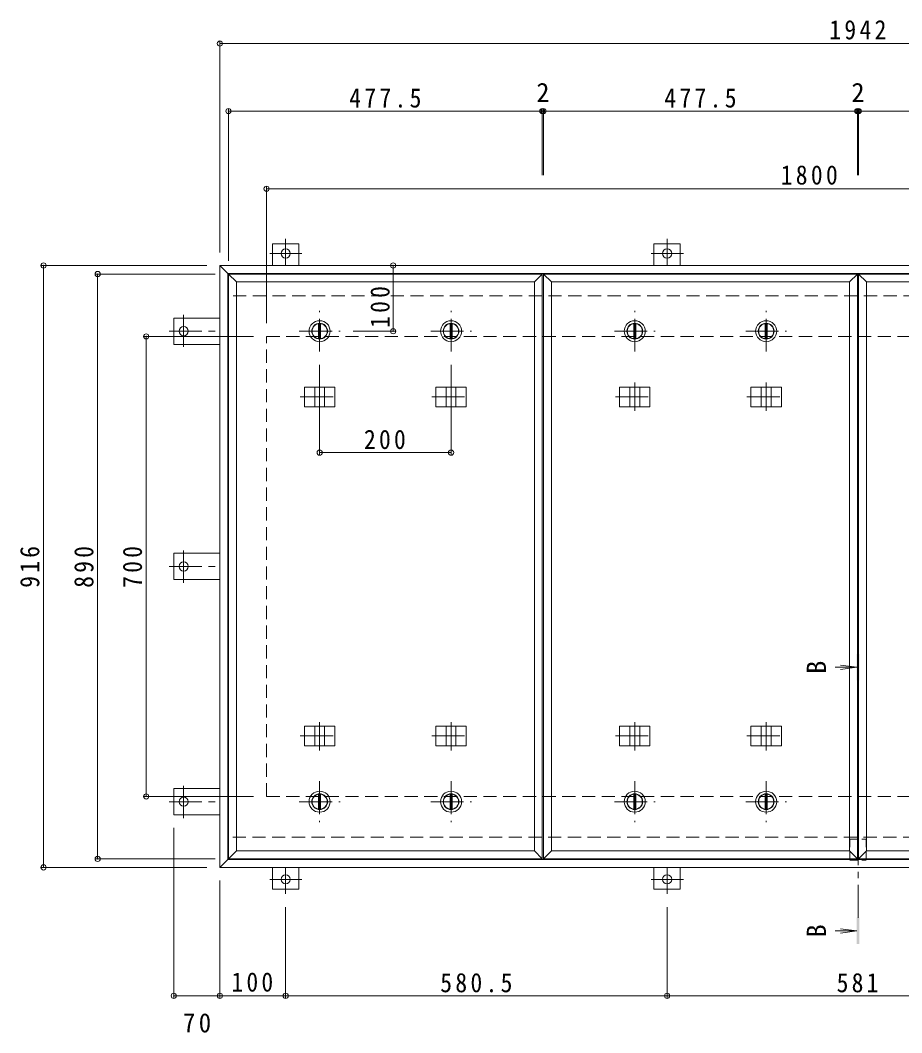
# Model space of a CAD drawing. Units: millimetres at full size, sheet at 1:10. Extents: x -2686 to 2789, y -1962 to 1769.
# Drawn here: x -2686 to -1345, y -229 to 1312 of the extents above; entities that cross this region are included whole.
import ezdxf
from ezdxf.enums import TextEntityAlignment as Align

# ---------------------------------------------------------------- set-up
doc = ezdxf.new("R2010")
doc.units = ezdxf.units.MM
doc.header["$LTSCALE"] = 10
doc.header["$PDMODE"] = 32
doc.header["$PDSIZE"] = 8
for name, pattern in [('CHAIN1', [8, 5, -1, 1, -1]), ('DASHED1', [1.8, 1.2, -0.6]), ('DASHED2', [3, 2, -1])]:
    doc.linetypes.add(name, pattern=pattern)
for name, color, linetype, lineweight in [('0-1_躯体', 2, 'DASHED2', 9), ('0-2_仕上', 4, 'Continuous', 9), ('0-3_建具', 4, 'Continuous', 9), ('0-5_寸法', 7, 'Continuous', 9), ('0-C_084', 2, 'Continuous', 9), ('0-E_090', 3, 'Continuous', 9), ('0-F_092', 7, 'Continuous', 9)]:
    doc.layers.add(name, color=color, linetype=linetype, lineweight=lineweight)
doc.styles.add('ＭＳ ゴシック', font='')
doc.styles.get('ＭＳ ゴシック').set_extended_font_data('MS Gothic')

msp = doc.modelspace()

# ---------------------------------------------------------------- linework, layer by layer
at = {"layer": '0-1_躯体'}
for p, q in [((-452.35, 892.92), (-2370.35, 892.92)), ((-2311.35, 830.92), (-511.35, 830.92)), ((-2311.35, 130.92), (-2311.35, 830.92)), ((-2311.35, 130.92), (-511.35, 130.92)), ((-932.85, 68.92), (-2370.35, 68.92))]:
    msp.add_line(p, q, dxfattribs=at)
at = {"layer": '0-2_仕上'}
for p, q in [((-2369.35, 35.92), (-2369.35, 925.92)), ((-1891.85, 35.92), (-1891.85, 925.92)), ((-1889.85, 925.92), (-1412.35, 925.92)), ((-1877.85, 913.92), (-1889.85, 925.92)), ((-1889.85, 35.92), (-1889.85, 925.92)), ((-1424.35, 913.92), (-1412.35, 925.92)), ((-1412.35, 35.92), (-1412.35, 925.92)), ((-1410.35, 925.92), (-932.85, 925.92)), ((-1398.35, 913.92), (-1410.35, 925.92)), ((-1410.35, 35.92), (-1410.35, 925.92)), ((-2357.35, 47.92), (-2357.35, 913.92)), ((-1903.85, 47.92), (-1903.85, 913.92)), ((-1877.85, 913.92), (-1424.35, 913.92)), ((-1877.85, 47.92), (-1877.85, 913.92)), ((-1424.35, 47.92), (-1424.35, 913.92)), ((-1398.35, 913.92), (-944.85, 913.92)), ((-1398.35, 47.92), (-1398.35, 913.92)), ((-1413.35, 327.46), (-1446.12, 327.46)), ((-1413.35, 327.46), (-1438.13, 330.73)), ((-1413.35, 327.46), (-1438.13, 324.2)), ((-1877.85, 47.92), (-1889.85, 35.92)), ((-1877.85, 47.92), (-1424.35, 47.92)), ((-1424.35, 47.92), (-1412.35, 35.92)), ((-1398.35, 47.92), (-1410.35, 35.92)), ((-1398.35, 47.92), (-944.85, 47.92)), ((-1889.85, 35.92), (-1412.35, 35.92)), ((-1410.35, 35.92), (-932.85, 35.92)), ((-1413.35, -73.71), (-1446.12, -73.71)), ((-1413.35, -73.71), (-1438.13, -70.45)), ((-1413.35, -73.71), (-1438.13, -76.97))]:
    msp.add_line(p, q, dxfattribs=at)
at = {"layer": '0-2_仕上', "linetype": 'CHAIN1'}
msp.add_line((-1411.35, -53.71), (-1411.35, 307.46), dxfattribs=at)
at = {"layer": '0-2_仕上'}
for points in [[(-2357.35, 913.92), (-2369.35, 925.92), (-1891.85, 925.92)], [(-2357.35, 913.92), (-1903.85, 913.92), (-1891.85, 925.92)], [(-2357.35, 47.92), (-2369.35, 35.92), (-1891.85, 35.92)], [(-2357.35, 47.92), (-1903.85, 47.92), (-1891.85, 35.92)]]:
    msp.add_lwpolyline(points, dxfattribs=at)
for points in [[(-1409.35, 347.46), (-1413.35, 347.46), (-1409.35, 307.46), (-1413.35, 307.46)], [(-1413.35, -93.71), (-1409.35, -93.71), (-1413.35, -53.71), (-1409.35, -53.71)]]:
    msp.add_solid(points, dxfattribs=at)
at = {"layer": '0-3_建具', "color": 2}
for p, q in [((-2382.35, 938.92), (-2370.35, 926.92)), ((-440.35, 938.92), (-2382.35, 938.92)), ((-2382.35, 22.92), (-2382.35, 938.92)), ((-452.35, 926.92), (-2370.35, 926.92)), ((-2370.35, 34.92), (-2370.35, 926.92)), ((-2382.35, 22.92), (-2370.35, 34.92)), ((-452.35, 34.92), (-2370.35, 34.92)), ((-440.35, 22.92), (-2382.35, 22.92))]:
    msp.add_line(p, q, dxfattribs=at)
at = {"layer": '0-3_建具', "linetype": 'CHAIN1'}
for p, q in [((-2230.6, 761.04), (-2230.6, 717.8)), ((-2030.6, 761.04), (-2030.6, 717.8)), ((-1751.1, 761.04), (-1751.1, 717.8)), ((-1551.1, 761.04), (-1551.1, 717.8)), ((-2260.01, 738.92), (-2201.19, 738.92)), ((-2060.01, 738.92), (-2001.19, 738.92)), ((-1780.51, 738.92), (-1721.69, 738.92)), ((-1580.51, 738.92), (-1521.69, 738.92)), ((-2230.6, 200.81), (-2230.6, 244.04)), ((-2030.6, 200.81), (-2030.6, 244.04)), ((-1751.1, 200.81), (-1751.1, 244.04)), ((-1551.1, 200.81), (-1551.1, 244.04)), ((-2260.01, 222.92), (-2201.19, 222.92)), ((-2060.01, 222.92), (-2001.19, 222.92)), ((-1780.51, 222.92), (-1721.69, 222.92)), ((-1580.51, 222.92), (-1521.69, 222.92))]:
    msp.add_line(p, q, dxfattribs=at)
at = {"layer": '0-3_建具'}
for p, q in [((-2253.69, 753.92), (-2207.51, 753.92)), ((-2253.69, 753.92), (-2253.69, 723.92)), ((-2238.1, 753.92), (-2238.1, 723.92)), ((-2223.1, 753.92), (-2223.1, 723.92)), ((-2207.51, 753.92), (-2207.51, 723.92)), ((-2053.69, 753.92), (-2007.51, 753.92)), ((-2053.69, 753.92), (-2053.69, 723.92)), ((-2038.1, 753.92), (-2038.1, 723.92)), ((-2023.1, 753.92), (-2023.1, 723.92)), ((-2007.51, 753.92), (-2007.51, 723.92)), ((-1774.19, 753.92), (-1774.19, 723.92)), ((-1774.19, 753.92), (-1728.01, 753.92)), ((-1758.6, 753.92), (-1758.6, 723.92)), ((-1743.6, 753.92), (-1743.6, 723.92)), ((-1728.01, 753.92), (-1728.01, 723.92)), ((-1574.19, 753.92), (-1574.19, 723.92)), ((-1574.19, 753.92), (-1528.01, 753.92)), ((-1558.6, 753.92), (-1558.6, 723.92)), ((-1543.6, 753.92), (-1543.6, 723.92)), ((-1528.01, 753.92), (-1528.01, 723.92)), ((-2253.69, 723.92), (-2207.51, 723.92)), ((-2053.69, 723.92), (-2007.51, 723.92)), ((-1774.19, 723.92), (-1728.01, 723.92)), ((-1574.19, 723.92), (-1528.01, 723.92)), ((-2253.69, 237.92), (-2207.51, 237.92)), ((-2253.69, 207.92), (-2253.69, 237.92)), ((-2238.1, 207.92), (-2238.1, 237.92)), ((-2223.1, 207.92), (-2223.1, 237.92)), ((-2207.51, 207.92), (-2207.51, 237.92)), ((-2053.69, 237.92), (-2007.51, 237.92)), ((-2053.69, 207.92), (-2053.69, 237.92)), ((-2038.1, 207.92), (-2038.1, 237.92)), ((-2023.1, 207.92), (-2023.1, 237.92)), ((-2007.51, 207.92), (-2007.51, 237.92)), ((-1774.19, 207.92), (-1774.19, 237.92)), ((-1774.19, 237.92), (-1728.01, 237.92)), ((-1758.6, 207.92), (-1758.6, 237.92)), ((-1743.6, 207.92), (-1743.6, 237.92)), ((-1728.01, 207.92), (-1728.01, 237.92)), ((-1574.19, 207.92), (-1574.19, 237.92)), ((-1574.19, 237.92), (-1528.01, 237.92)), ((-1558.6, 207.92), (-1558.6, 237.92)), ((-1543.6, 207.92), (-1543.6, 237.92)), ((-1528.01, 207.92), (-1528.01, 237.92)), ((-2253.69, 207.92), (-2207.51, 207.92)), ((-2053.69, 207.92), (-2007.51, 207.92)), ((-1774.19, 207.92), (-1728.01, 207.92)), ((-1574.19, 207.92), (-1528.01, 207.92))]:
    msp.add_line(p, q, dxfattribs=at)
at = {"layer": '0-5_寸法', "linetype": 'DASHED1'}
for points in [[(-1423.65, 65.72), (-1399.05, 65.72), (-1399.05, 33.72)], [(-1423.65, 65.72), (-1423.65, 33.72), (-1399.05, 33.72)]]:
    msp.add_lwpolyline(points, dxfattribs=at)
at = {"layer": '0-C_084', "linetype": 'CHAIN1'}
for p, q in [((-2230.6, 807.92), (-2230.6, 869.92)), ((-2030.6, 807.92), (-2030.6, 869.92)), ((-1751.1, 807.92), (-1751.1, 869.92)), ((-1551.1, 807.92), (-1551.1, 869.92)), ((-2261.6, 838.92), (-2199.6, 838.92)), ((-2061.6, 838.92), (-1999.6, 838.92)), ((-1782.1, 838.92), (-1720.1, 838.92)), ((-1582.1, 838.92), (-1520.1, 838.92)), ((-2230.6, 153.92), (-2230.6, 91.92)), ((-2030.6, 153.92), (-2030.6, 91.92)), ((-1751.1, 153.92), (-1751.1, 91.92)), ((-1551.1, 153.92), (-1551.1, 91.92)), ((-2261.6, 122.92), (-2199.6, 122.92)), ((-2061.6, 122.92), (-1999.6, 122.92)), ((-1782.1, 122.92), (-1720.1, 122.92)), ((-1582.1, 122.92), (-1520.1, 122.92))]:
    msp.add_line(p, q, dxfattribs=at)
at = {"layer": '0-C_084'}
for p, q in [((-2232.1, 850.33), (-2232.1, 827.52)), ((-2229.1, 850.33), (-2229.1, 827.52)), ((-2032.1, 850.33), (-2032.1, 827.52)), ((-2029.1, 850.33), (-2029.1, 827.52)), ((-1752.6, 850.33), (-1752.6, 827.52)), ((-1749.6, 850.33), (-1749.6, 827.52)), ((-1552.6, 850.33), (-1552.6, 827.52)), ((-1549.6, 850.33), (-1549.6, 827.52)), ((-2232.1, 111.52), (-2232.1, 134.33)), ((-2229.1, 111.52), (-2229.1, 134.33)), ((-2032.1, 111.52), (-2032.1, 134.33)), ((-2029.1, 111.52), (-2029.1, 134.33)), ((-1752.6, 111.52), (-1752.6, 134.33)), ((-1749.6, 111.52), (-1749.6, 134.33)), ((-1552.6, 111.52), (-1552.6, 134.33)), ((-1549.6, 111.52), (-1549.6, 134.33))]:
    msp.add_line(p, q, dxfattribs=at)
for centre, radius in [((-2230.6, 838.92), 16), ((-2230.6, 838.92), 12), ((-2230.6, 838.92), 11.5), ((-2030.6, 838.92), 16), ((-2030.6, 838.92), 12), ((-2030.6, 838.92), 11.5), ((-1751.1, 838.92), 16), ((-1751.1, 838.92), 12), ((-1751.1, 838.92), 11.5), ((-1551.1, 838.92), 16), ((-1551.1, 838.92), 12), ((-1551.1, 838.92), 11.5), ((-2230.6, 122.92), 16), ((-2030.6, 122.92), 16), ((-1751.1, 122.92), 16), ((-1551.1, 122.92), 16), ((-2230.6, 122.92), 12), ((-2230.6, 122.92), 11.5), ((-2030.6, 122.92), 12), ((-2030.6, 122.92), 11.5), ((-1751.1, 122.92), 12), ((-1751.1, 122.92), 11.5), ((-1551.1, 122.92), 12), ((-1551.1, 122.92), 11.5)]:
    msp.add_circle(centre, radius, dxfattribs=at)
at = {"layer": '0-E_090'}
for p, q in [((-2302.35, 938.92), (-2302.35, 972.12)), ((-2262.35, 972.12), (-2302.35, 972.12)), ((-2262.35, 938.92), (-2262.35, 972.12)), ((-1681.85, 972.12), (-1721.85, 972.12)), ((-1721.85, 938.92), (-1721.85, 972.12)), ((-1681.85, 938.92), (-1681.85, 972.12)), ((-2382.35, 858.92), (-2452.55, 858.92)), ((-2452.55, 858.92), (-2452.55, 818.92)), ((-2382.35, 818.92), (-2452.55, 818.92)), ((-2382.35, 500.92), (-2452.55, 500.92)), ((-2452.55, 460.92), (-2452.55, 500.92)), ((-2382.35, 460.92), (-2452.55, 460.92)), ((-2382.35, 142.92), (-2452.55, 142.92)), ((-2452.55, 102.92), (-2452.55, 142.92)), ((-2382.35, 102.92), (-2452.55, 102.92)), ((-2302.35, 22.92), (-2302.35, -10.28)), ((-2262.35, 22.92), (-2262.35, -10.28)), ((-1721.85, 22.92), (-1721.85, -10.28)), ((-1681.85, 22.92), (-1681.85, -10.28)), ((-2262.35, -10.28), (-2302.35, -10.28)), ((-1681.85, -10.28), (-1721.85, -10.28))]:
    msp.add_line(p, q, dxfattribs=at)
at = {"layer": '0-E_090', "linetype": 'CHAIN1'}
for p, q in [((-2282.35, 979.28), (-2282.35, 939.12)), ((-1701.85, 979.28), (-1701.85, 939.12)), ((-2257.51, 957.12), (-2306.39, 957.12)), ((-1677.01, 957.12), (-1725.9, 957.12)), ((-2437.55, 863.76), (-2437.55, 814.88)), ((-2459.71, 838.92), (-2382.35, 838.92)), ((-2437.55, 456.08), (-2437.55, 504.97)), ((-2459.71, 480.92), (-2382.35, 480.92)), ((-2437.55, 98.08), (-2437.55, 146.97)), ((-2459.71, 122.92), (-2382.35, 122.92)), ((-2282.35, -17.43), (-2282.35, 22.72)), ((-1701.85, -17.43), (-1701.85, 22.72)), ((-2257.51, 4.72), (-2306.39, 4.72)), ((-1677.01, 4.72), (-1725.89, 4.72))]:
    msp.add_line(p, q, dxfattribs=at)
at = {"layer": '0-E_090'}
for centre in [(-2282.35, 957.12), (-1701.85, 957.12), (-2437.55, 838.92), (-2437.55, 480.92), (-2437.55, 122.92), (-2282.35, 4.72), (-1701.85, 4.72)]:
    msp.add_circle(centre, 7, dxfattribs=at)
at = {"layer": '0-F_092'}
for p, q in [((-2382.35, 1279.64), (-2382.35, 958.92)), ((-2382.35, 1276.64), (-440.35, 1276.64)), ((-2369.35, 1176.84), (-2369.35, 945.92)), ((-2369.35, 1173.84), (-1891.85, 1173.84)), ((-1891.85, 1176.84), (-1891.85, 1076.2)), ((-1891.85, 1173.84), (-1889.85, 1173.84)), ((-1889.85, 1176.84), (-1889.85, 1076.2)), ((-1889.85, 1173.84), (-1412.35, 1173.84)), ((-1412.35, 1176.84), (-1412.35, 1076.2)), ((-1412.35, 1173.84), (-1410.35, 1173.84)), ((-1410.35, 1176.84), (-1410.35, 1076.2)), ((-1410.35, 1173.84), (-932.85, 1173.84)), ((-2311.35, 1058.64), (-2311.35, 850.92)), ((-2311.35, 1055.64), (-511.35, 1055.64)), ((-2653.72, 938.92), (-2402.35, 938.92)), ((-2650.72, 938.92), (-2650.72, 22.92)), ((-2571.4, 925.92), (-2389.35, 925.92)), ((-2568.4, 35.92), (-2568.4, 925.92)), ((-2118.71, 938.92), (-2118.71, 838.92)), ((-2115.71, 838.92), (-2179.6, 838.92)), ((-2497.47, 830.92), (-2331.35, 830.92)), ((-2494.47, 130.92), (-2494.47, 830.92)), ((-2230.6, 651.17), (-2230.6, 787.92)), ((-2030.6, 651.17), (-2030.6, 787.92)), ((-2230.6, 654.17), (-2030.6, 654.17)), ((-2497.47, 130.92), (-2331.35, 130.92)), ((-2452.55, -175.53), (-2452.55, 82.92)), ((-2571.4, 35.92), (-2389.35, 35.92)), ((-2653.72, 22.92), (-2402.35, 22.92)), ((-2382.35, -175.53), (-2382.35, 2.92)), ((-2282.35, -175.53), (-2282.35, -37.43)), ((-1701.85, -175.53), (-1701.85, -37.43)), ((-2452.55, -172.53), (-2382.35, -172.53)), ((-2382.35, -172.53), (-2282.35, -172.53)), ((-2282.35, -172.53), (-1701.85, -172.53)), ((-1701.85, -172.53), (-1120.85, -172.53))]:
    msp.add_line(p, q, dxfattribs=at)
for p in [(-2382.35, 1276.64), (-2369.35, 1173.84), (-1891.85, 1173.84), (-1889.85, 1173.84), (-1412.35, 1173.84), (-1410.35, 1173.84), (-2311.35, 1055.64), (-2650.72, 938.92), (-2118.71, 938.92), (-2568.4, 925.92), (-2494.47, 830.92), (-2118.71, 838.92), (-2230.6, 654.17), (-2030.6, 654.17), (-2494.47, 130.92), (-2568.4, 35.92), (-2650.72, 22.92), (-2452.55, -172.53), (-2382.35, -172.53), (-2282.35, -172.53), (-1701.85, -172.53)]:
    msp.add_point(p, dxfattribs=at)

# ---------------------------------------------------------------- texts
at = {"layer": '0-5_寸法', "color": 2, "style": 'ＭＳ ゴシック'}
for p in [(-1451.21, 317.46), (-1451.21, -83.71)]:
    msp.add_text('B', height=29.33, rotation=90, dxfattribs=at).set_placement(p, align=Align.BOTTOM_LEFT)
at = {"layer": '0-F_092', "color": 2, "style": 'ＭＳ ゴシック'}
for p in [(-1900.85, 1178.84), (-1421.35, 1178.84)]:
    msp.add_text('2', height=29.33, dxfattribs=at).set_placement(p, align=Align.BOTTOM_LEFT)
at = {"layer": '0-F_092', "color": 2, "char_height": 29.33, "attachment_point": 7, "style": 'ＭＳ ゴシック'}
for s, insert in [('\\T1.28;\\W0.9;1942', (-1455.1, 1282.64)), ('\\T1.28;\\W0.9;477.5', (-2185.6, 1178.84)), ('\\T1.28;\\W0.9;477.5', (-1706.1, 1178.84)), ('\\T1.28;\\W0.9;1800', (-1529.07, 1061.64)), ('\\T1.27;\\W0.9;200', (-2163.1, 659.17)), ('\\T1.27;\\W0.9;100', (-2364.85, -166.53)), ('\\T1.28;\\W0.9;580.5', (-2047.1, -167.53)), ('\\T1.27;\\W0.9;581', (-1443.85, -167.53)), ('\\T1.27;\\W0.95;70', (-2438.7, -228.71))]:
    msp.add_mtext(s, dxfattribs=dict(at, insert=insert))
at = {"layer": '0-F_092', "color": 2, "char_height": 29.33, "attachment_point": 7, "rotation": 90, "style": 'ＭＳ ゴシック'}
for s, insert in [('\\T1.27;\\W0.9;100', (-2123.71, 844)), ('\\T1.27;\\W0.9;916', (-2656.72, 448.42)), ('\\T1.27;\\W0.9;890', (-2574.4, 448.42)), ('\\T1.27;\\W0.9;700', (-2500.47, 448.42))]:
    msp.add_mtext(s, dxfattribs=dict(at, insert=insert))

doc.saveas('drawing.dxf')
